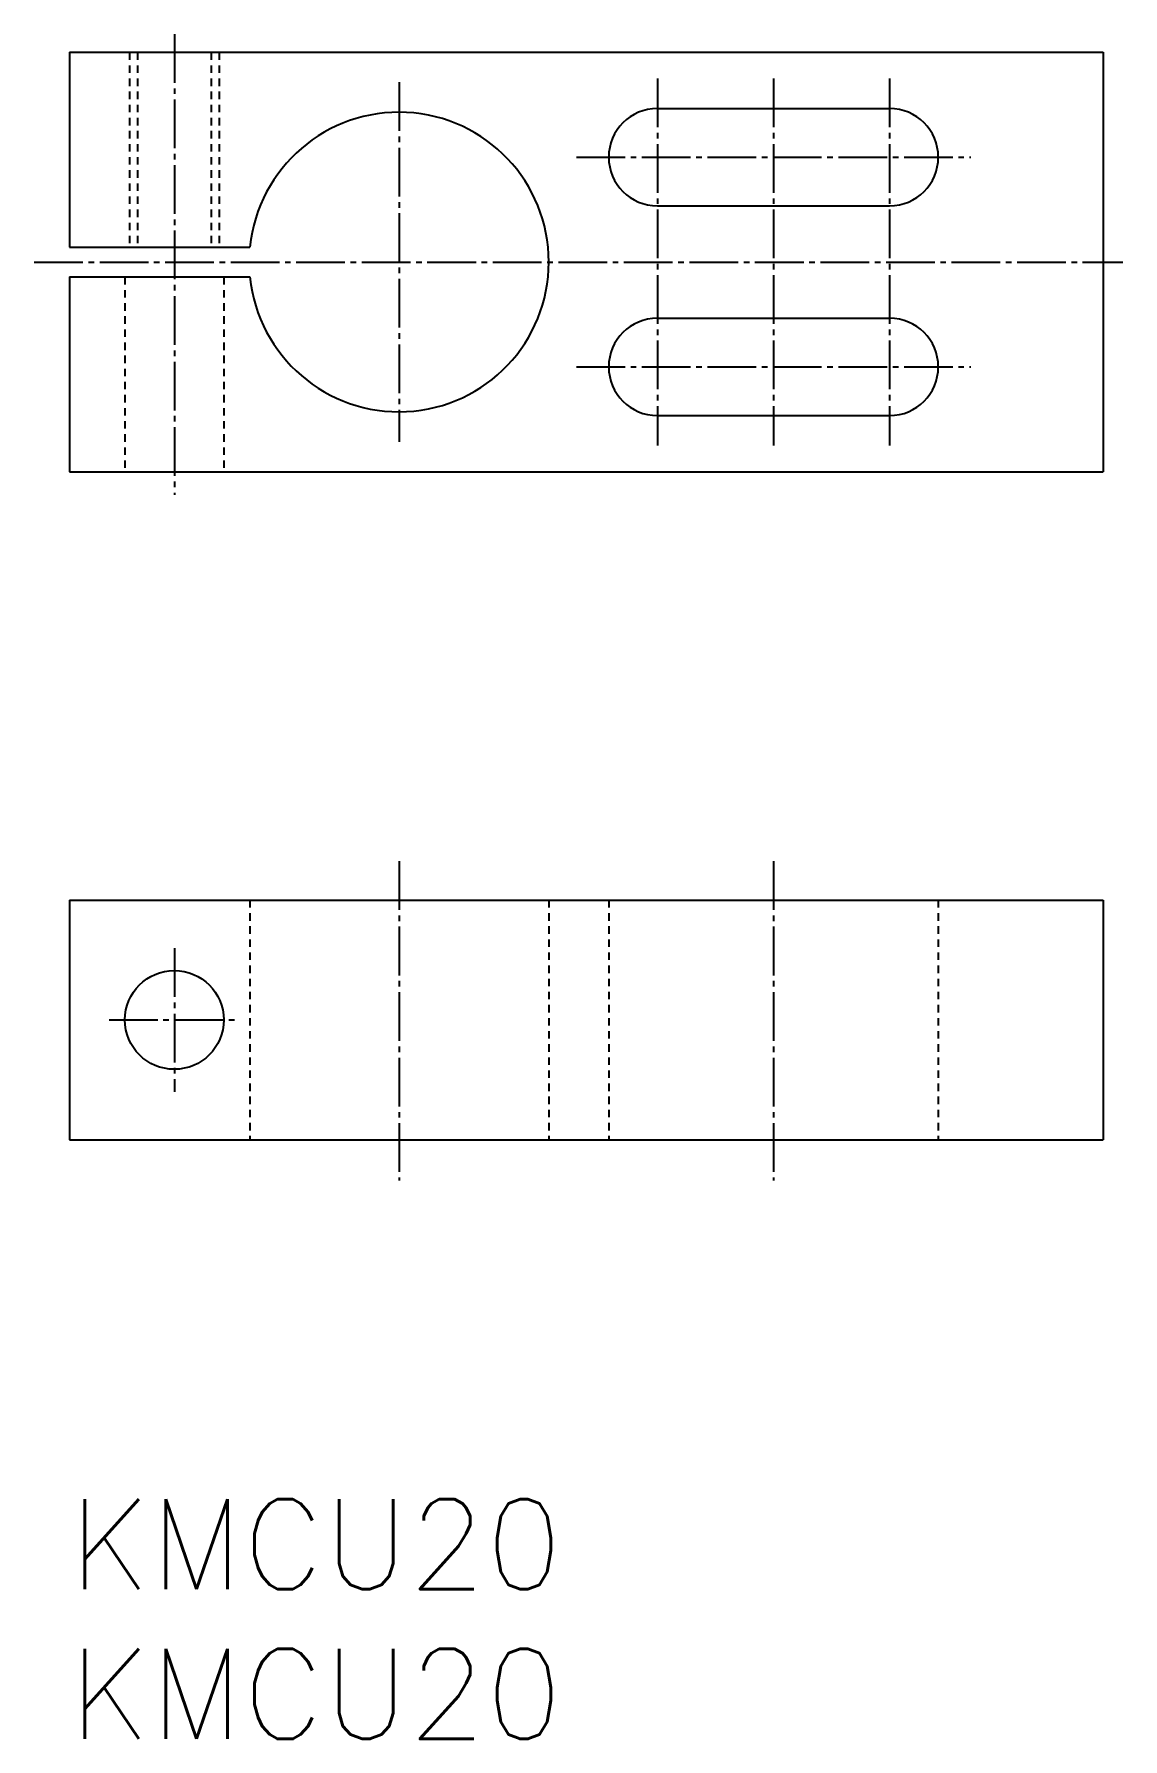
# Model space of a CAD drawing. Extents: x -365 to -292, y -2548 to -2434.
import ezdxf

# ---------------------------------------------------------------- set-up
doc = ezdxf.new("R2010")
doc.units = 0
doc.header["$LTSCALE"] = 0.25
doc.linetypes.add('CENTER', pattern=[17.5, 13, -1.5, 1.5, -1.5])
doc.linetypes.add('DASHED', pattern=[3.5, 2, -1.5])
doc.layers.get('0').update_dxf_attribs({"linetype": 'CONTINUOUS'})
doc.layers.add('CENTER', color=1, linetype='CENTER')
doc.styles.get("Standard").update_dxf_attribs({"font": 'txt', "bigfont": 'BIGFONT'})

msp = doc.modelspace()

# ---------------------------------------------------------------- linework, layer by layer
at = {"color": 7, "linetype": 'CONTINUOUS'}
for p, q in [((-362.46, -2435.31), (-362.46, -2448.31)), ((-362.46, -2435.31), (-293.46, -2435.31)), ((-293.46, -2435.31), (-293.46, -2463.31)), ((-323.21, -2439.06), (-307.71, -2439.06)), ((-293.46, -2442.31), (-293.46, -2442.31)), ((-323.21, -2445.56), (-307.71, -2445.56)), ((-362.46, -2448.31), (-350.41, -2448.31)), ((-293.46, -2449.31), (-293.46, -2449.31)), ((-362.46, -2450.31), (-362.46, -2463.31)), ((-362.46, -2450.31), (-350.41, -2450.31)), ((-323.21, -2453.06), (-307.71, -2453.06)), ((-323.21, -2459.56), (-307.71, -2459.56)), ((-362.46, -2463.31), (-293.46, -2463.31)), ((-362.46, -2491.91), (-362.46, -2507.91)), ((-362.46, -2491.91), (-293.46, -2491.91)), ((-293.46, -2491.91), (-293.46, -2507.91)), ((-362.46, -2507.91), (-293.46, -2507.91))]:
    msp.add_line(p, q, dxfattribs=at)
at = {"color": 3, "linetype": 'DASHED'}
for p, q in [((-358.46, -2435.31), (-358.46, -2448.31)), ((-357.92, -2435.31), (-357.92, -2448.31)), ((-353, -2435.31), (-353, -2448.31)), ((-352.46, -2435.31), (-352.46, -2448.31)), ((-358.76, -2450.31), (-358.76, -2463.31)), ((-352.16, -2450.31), (-352.16, -2463.31)), ((-350.41, -2491.91), (-350.41, -2507.91)), ((-330.46, -2491.91), (-330.46, -2507.91)), ((-326.46, -2491.91), (-326.46, -2507.91)), ((-304.46, -2491.91), (-304.46, -2507.91))]:
    msp.add_line(p, q, dxfattribs=at)
at = {"color": 7, "linetype": 'CONTINUOUS'}
msp.add_circle((-355.46, -2499.91), 3.3, dxfattribs=at)
for centre, radius, start, end in [((-323.21, -2442.31), 3.25, 90, 270), ((-307.71, -2442.31), 3.25, 270, 90), ((-340.46, -2449.31), 10, 185.7392, 174.2608), ((-323.21, -2456.31), 3.25, 90, 270), ((-307.71, -2456.31), 3.25, 270, 90)]:
    msp.add_arc(centre, radius, start, end, dxfattribs=at)
at = {"layer": 'CENTER', "color": 1, "linetype": 'CENTER'}
for p, q in [((-355.46, -2434.09), (-355.46, -2464.85)), ((-340.46, -2437.31), (-340.46, -2461.31)), ((-323.21, -2437.06), (-323.21, -2461.56)), ((-315.46, -2437.06), (-315.46, -2461.56)), ((-307.71, -2437.06), (-307.71, -2461.56)), ((-328.62, -2442.31), (-302.29, -2442.31)), ((-364.82, -2449.31), (-292.13, -2449.31)), ((-328.62, -2456.31), (-302.29, -2456.31)), ((-340.46, -2489.31), (-340.46, -2510.64)), ((-315.46, -2489.31), (-315.46, -2510.64)), ((-355.46, -2495.12), (-355.46, -2504.71)), ((-359.82, -2499.91), (-351.09, -2499.91))]:
    msp.add_line(p, q, dxfattribs=at)

# ---------------------------------------------------------------- texts
at = {"color": 7, "linetype": 'CONTINUOUS'}
for p in [(-362.46, -2537.91), (-362.46, -2547.91)]:
    msp.add_text('KMCU20', height=6, dxfattribs=at).set_placement(p)

doc.saveas('drawing.dxf')
